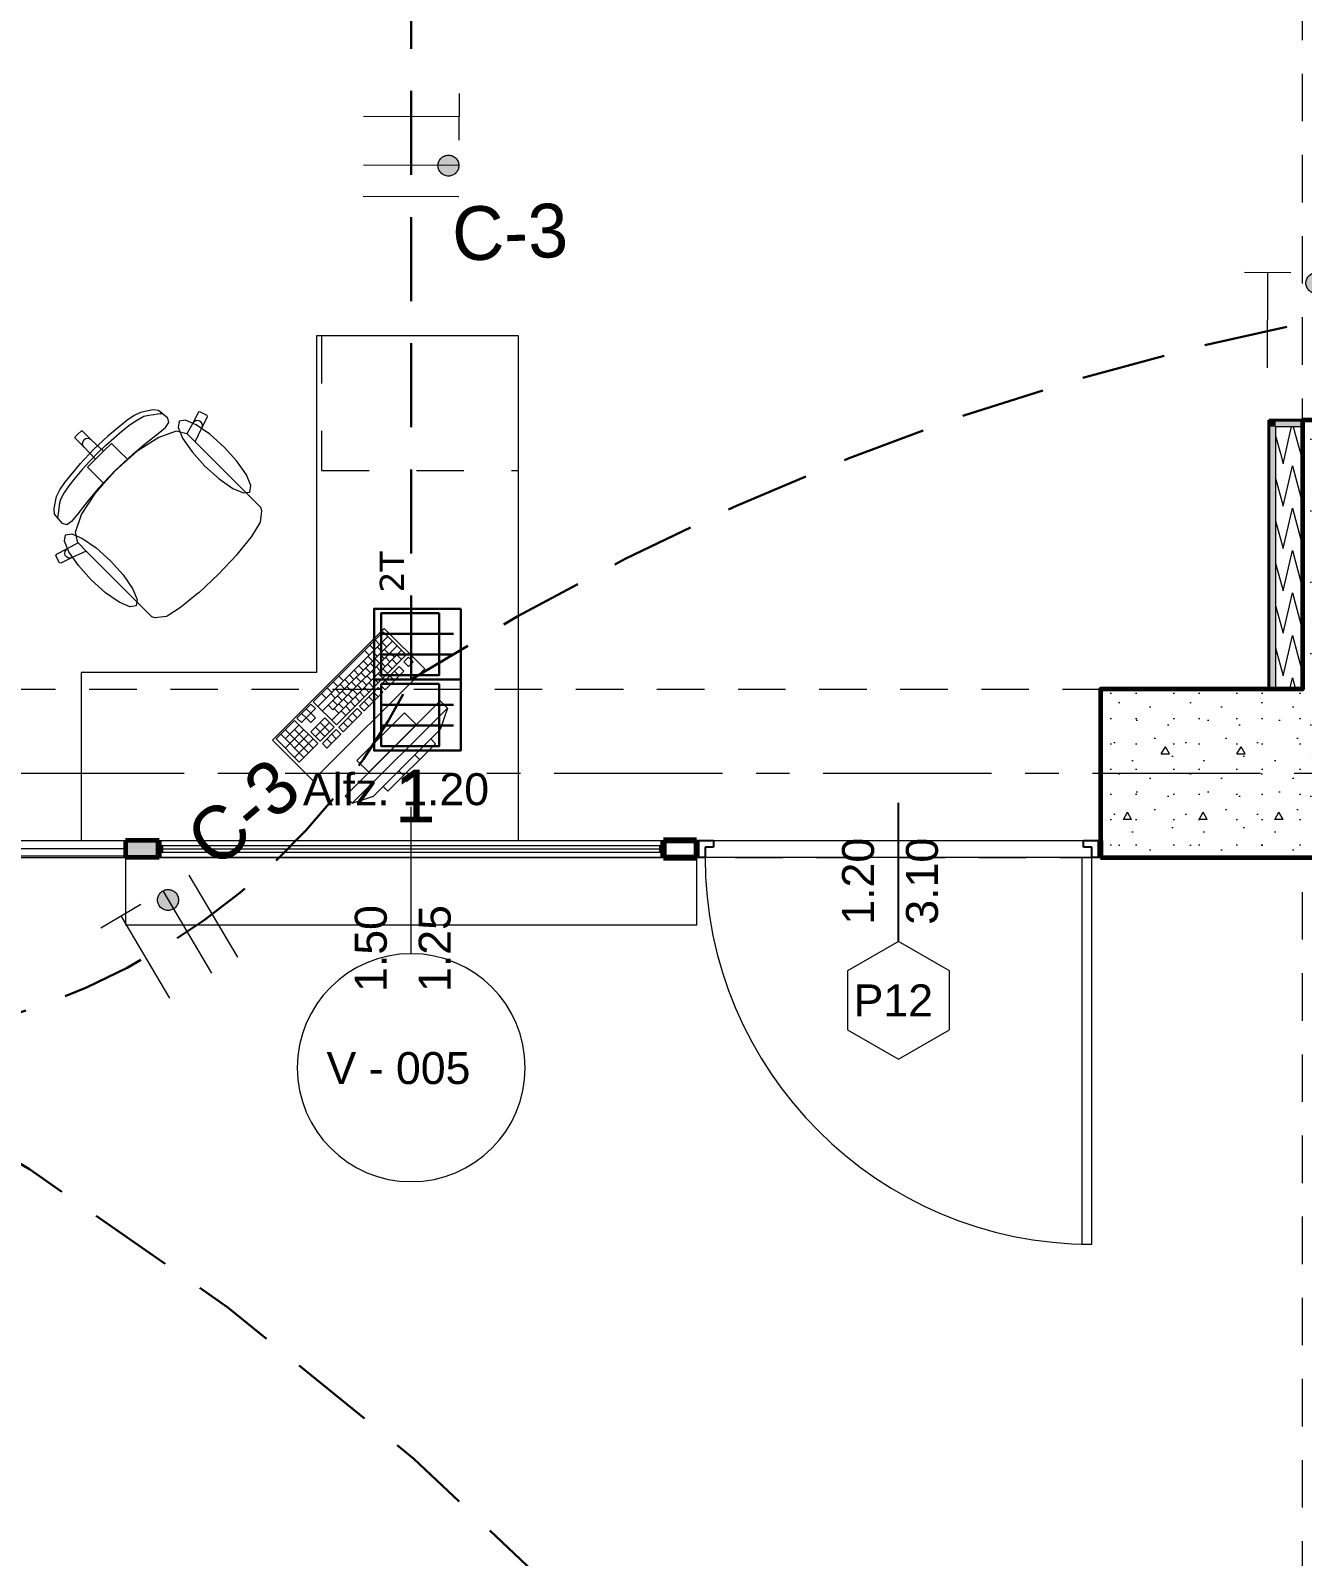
# Model space of a CAD drawing. Header units: inches. Extents: x -19 to 5698, y -728 to 92.
# Drawn here: x 317.789 to 321.57, y 27.622 to 32.158 of the extents above; entities that cross this region are included whole.
import ezdxf

# ---------------------------------------------------------------- set-up
doc = ezdxf.new("R2010")
doc.units = ezdxf.units.IN
doc.header["$MEASUREMENT"] = 0
doc.set_wipeout_variables(frame=1)
for name, pattern in [('CONTINUA', [0]), ('HIDDEN', [0.375, 0.25, -0.125]), ('Hidden Line', [0.195611, 0.141111, -0.0545]), ('Punto & Raya', [0.65, 0.5, -0.075, 0, -0.075]), ('Rayas', [0.282222, 0.141111, -0.141111]), ('RAYITAS', [0.375, 0.25, -0.125]), ('Wipeout_Contour', [1, 0, -1])]:
    doc.linetypes.add(name, pattern=pattern)
doc.layers.get('0').update_dxf_attribs({"color": 61})
for name, color, linetype, lineweight in [('00 conduct tomacorr', 120, 'HIDDEN', 30), ('00 IE CKTO ILUMINACION', 3, 'Continuous', 50), ('00 IE LUZ EMERGENCIA', 253, 'Continuous', 0), ('T-TECHO-E', 150, 'Continuous', 20), ('TOMACORRIENTE', 22, 'RAYITAS', 9)]:
    doc.layers.add(name, color=color, linetype=linetype, lineweight=lineweight)
for name, color, linetype in [('02 _ ARQ _ ALB _ Ejes Generales', 251, 'Continuous'), ('02 _ ARQ _ ALB _ Muros Interiores', 7, 'Continuous'), ('02 _ ARQ _ ZON _ Espacio.3D', 7, 'Continuous'), ('08 _ STR _ EXT _ 06 Columnas', 7, 'Continuous'), ('08 _ STR _ EXT _ 09 Vigas', 251, 'Continuous'), ('Acabado - Muros', 7, 'Continuous'), ('Estructura - 04 MURO', 7, 'Continuous'), ('Interior - Mobiliario', 7, 'Continuous')]:
    doc.layers.add(name, color=color, linetype=linetype)
doc.styles.add('Annotative', font='arial.ttf')
doc.styles.add('Estilo_Generado_4', font='swisse.ttf')

# ---------------------------------------------------------------- blocks, each defined once
blk = doc.blocks.new('*X201', base_point=(2412.1771, 0))
at = {"layer": 'Estructura - 04 MURO', "color": 9, "linetype": 'Continuous', "lineweight": 5}
for p, q in [((2456.167, 30.9527), (2456.1812, 30.9)), ((2456.1962, 30.9), (2456.2058, 30.9413)), ((2456.239, 30.908), (2456.2412, 30.9))]:
    blk.add_line(p, q, dxfattribs=at)
blk = doc.blocks.new('*X203', base_point=(2412.1771, 0))
at = {"layer": 'Estructura - 04 MURO', "color": 9, "linetype": 'Continuous', "lineweight": 5}
for p, q in [((2456.2058, 30.9413), (2456.2148, 30.98)), ((2456.2197, 30.98), (2456.239, 30.908))]:
    blk.add_line(p, q, dxfattribs=at)
blk = doc.blocks.new('*X204', base_point=(2412.1771, 0))
at = {"layer": 'Estructura - 04 MURO', "color": 9, "linetype": 'Continuous', "lineweight": 5}
for p, q in [((2456.1812, 30.9), (2456.1892, 30.87)), ((2456.1892, 30.87), (2456.1962, 30.9)), ((2456.2412, 30.9), (2456.247, 30.8781)), ((2456.1892, 30.744), (2456.2171, 30.8639)), ((2456.2171, 30.8639), (2456.247, 30.7521)), ((2456.167, 30.8267), (2456.1892, 30.744)), ((2456.1892, 30.618), (2456.2171, 30.7379)), ((2456.2171, 30.7379), (2456.247, 30.6261)), ((2456.167, 30.7007), (2456.1892, 30.618)), ((2456.167, 30.5747), (2456.1892, 30.492)), ((2456.1892, 30.492), (2456.2171, 30.6119)), ((2456.2171, 30.6119), (2456.247, 30.5001)), ((2456.1892, 30.366), (2456.2171, 30.4859)), ((2456.2171, 30.4859), (2456.247, 30.3741)), ((2456.167, 30.4487), (2456.1892, 30.366)), ((2456.1892, 30.24), (2456.2171, 30.3599)), ((2456.2171, 30.3599), (2456.247, 30.2481)), ((2456.167, 30.3227), (2456.1892, 30.24)), ((2456.2092, 30.2), (2456.2171, 30.2339)), ((2456.2171, 30.2339), (2456.2262, 30.2))]:
    blk.add_line(p, q, dxfattribs=at)
blk = doc.blocks.new('CAJA POP UP 6 MODULOS')
at = {"layer": '00 conduct tomacorr', "linetype": 'Continuous'}
for p, q in [((-0.095, -0.165), (-0.095, -0.0151)), ((-0.052, -0.165), (-0.052, -0.0151)), ((0.052, -0.165), (0.052, -0.0151)), ((0.095, -0.165), (0.095, -0.0151)), ((0, -0.165), (0, -0.18))]:
    blk.add_line(p, q, dxfattribs=at)
for points in [[(-0.147, 0), (0.147, 0), (0.147, -0.18), (-0.147, -0.18)], [(0, 0), (0.147, 0), (0.147, -0.18), (0, -0.18)]]:
    blk.add_lwpolyline(points, close=True, dxfattribs=at)
for points in [[(-0.138, -0.045), (-0.009, -0.045), (-0.009, -0.165), (-0.138, -0.165), (-0.138, -0.045)], [(0.009, -0.045), (0.138, -0.045), (0.138, -0.165), (0.009, -0.165), (0.009, -0.045)]]:
    blk.add_lwpolyline(points, dxfattribs=at)
at = {"color": 1, "insert": (-0.1807, -0.168), "char_height": 0.05, "attachment_point": 1, "rotation": 180}
blk.add_mtext_dynamic_manual_height_columns('{\\fVerdana|b0|i0|c0|p34;2T}', width=0.000481, gutter_width=0.1561, heights=[0], dxfattribs=at)
blk = doc.blocks.new('a')
at = {"layer": 'TOMACORRIENTE', "ltscale": 0.05}
h = blk.add_hatch(color=4, dxfattribs=at)
edge = h.paths.add_edge_path()
edge.add_arc((0, 0.0752), 0.0211, 0, 360)
at = {"layer": 'TOMACORRIENTE', "color": 4}
for p, q in [((-0.1455, 0.0963), (-0.0515, 0.0963)), ((-0.0985, 0.0963), (-0.0985, -0.0966)), ((0, 0.0963), (0, -0.0963)), ((0.0623, -0.0963), (0.0623, 0.0963))]:
    blk.add_line(p, q, dxfattribs=at)
blk.add_circle((0, 0.0752), 0.0211, dxfattribs=at)
blk = doc.blocks.new('CABLE 3FACE')
at = {"layer": 'T-TECHO-E', "rotation": 59.94170052614085}
blk.add_blockref('a', (0, 0), dxfattribs=at)

msp = doc.modelspace()

# ---------------------------------------------------------------- hatches: boundary and pattern name
at = {"layer": '08 _ STR _ EXT _ 06 Columnas', "linetype": 'Continuous', "lineweight": 9}
h = msp.add_hatch(dxfattribs=at)
h.set_pattern_fill('HORMIGÓN_EN_MASA_0002', style=0, pattern_type=2)
h.set_pattern_definition([(0, (277.50006, 1e-08), (0, 0.3897114), [0.024375, -0.200625]), (0, (277.61256, 0.19486), (0, 0.3897114), [0.024375, -0.200625]), (60, (277.50006, 1e-08), (-0.3375, 0.1948557), [0.024375, -0.200625]), (60, (277.72506, 1e-08), (-0.3375, 0.1948557), [0.024375, -0.200625]), (120, (277.52444, 1e-08), (0.3375, 0.1948557), [0.024375, -0.200625]), (120, (277.74944, 1e-08), (0.3375, 0.1948557), [0.024375, -0.200625]), (0, (277.50006, 0.0375), (0, 0.075), [0, -0.075, 0, -0.1125]), (45, (277.53756, 0.0375), (-0.05303301, 0.05303301), [0, -0.05625, 0, -0.09375])])
h.paths.add_polyline_path([(320.97, 29.7), (322.07, 29.7), (322.07, 31), (321.57, 31), (321.57, 30.2), (320.97, 30.2)])
at = {"layer": 'Estructura - 04 MURO', "linetype": 'Continuous', "lineweight": 9}
for points in [[(321.49, 30.98), (321.47, 31), (321.47, 30.98)], [(321.49, 31), (321.47, 31), (321.49, 30.98)], [(321.47, 30.98), (321.47, 30.2), (321.49, 30.2), (321.49, 30.98)], [(321.49, 30.98), (321.57, 30.98), (321.57, 31), (321.49, 31)]]:
    msp.add_hatch(color=250, dxfattribs=at).paths.add_polyline_path(points)

# ---------------------------------------------------------------- linework, layer by layer
at = {"layer": '00 conduct tomacorr'}
msp.add_line((318.9203, 30.2283, -0.0007), (318.9203, 37.624, -0.0007), dxfattribs=at)
for centre, radius, start, end in [((323.1748, 23.4335, -0.0007), 8.0169, 80.44701, 122.05238), ((312.5917, 20.6925, -0.0007), 9.606, 353.93021, 61.59973)]:
    msp.add_arc(centre, radius, start, end, dxfattribs=at)
at = {"layer": '02 _ ARQ _ ALB _ Ejes Generales', "color": 251, "linetype": 'Punto & Raya', "lineweight": 13, "true_color": 0x636466}
msp.add_line((283.3455, 29.95), (332.07, 29.95), dxfattribs=at)
at = {"layer": '02 _ ARQ _ ALB _ Muros Interiores', "color": 165, "linetype": 'Continuous', "lineweight": 15}
for p, q in [((318.9205, 29.4137), (318.9205, 29.85)), ((320.944, 29.7), (320.914, 29.7)), ((320.914, 29.7), (320.914, 28.55)), ((320.944, 28.55), (320.944, 29.7)), ((320.914, 28.55), (320.944, 28.55))]:
    msp.add_line(p, q, dxfattribs=at)
at = {"layer": '02 _ ARQ _ ALB _ Muros Interiores', "color": 152, "linetype": 'Continuous', "lineweight": 25}
msp.add_line((320.369, 29.45), (320.369, 29.8625), dxfattribs=at)
at = {"layer": '02 _ ARQ _ ALB _ Muros Interiores', "color": 7, "linetype": 'Continuous', "lineweight": 80}
for p, q in [((318.1705, 29.735), (318.1705, 29.75)), ((318.1705, 29.735), (318.1705, 29.75)), ((318.1705, 29.715), (318.1705, 29.735)), ((318.1705, 29.715), (318.1705, 29.735)), ((318.1705, 29.715), (318.1705, 29.735)), ((318.1705, 29.7), (318.1705, 29.715)), ((318.1705, 29.7), (318.1705, 29.715)), ((320.969, 29.75), (320.969, 29.7)), ((320.969, 29.75), (320.969, 29.7)), ((320.969, 29.75), (320.969, 29.7))]:
    msp.add_line(p, q, dxfattribs=at)
at = {"layer": '02 _ ARQ _ ALB _ Muros Interiores', "color": 165, "linetype": 'Continuous', "lineweight": 25}
for p, q in [((318.1705, 29.735), (318.1805, 29.735)), ((318.1805, 29.715), (318.1705, 29.715)), ((318.1805, 29.735), (318.1805, 29.715)), ((319.819, 29.73), (319.794, 29.73)), ((319.794, 29.73), (319.794, 29.7)), ((319.819, 29.75), (319.819, 29.73)), ((320.919, 29.73), (320.919, 29.75)), ((320.919, 29.75), (320.969, 29.75)), ((320.944, 29.73), (320.919, 29.73)), ((320.944, 29.7), (320.944, 29.73)), ((320.969, 29.75), (320.969, 29.7)), ((320.969, 29.7), (320.944, 29.7))]:
    msp.add_line(p, q, dxfattribs=at)
at = {"layer": '02 _ ARQ _ ALB _ Muros Interiores', "color": 251, "linetype": 'Continuous', "lineweight": 13, "flags": 128}
msp.add_lwpolyline([(320.369, 29.1), (320.5206, 29.1875), (320.5206, 29.3625), (320.369, 29.45), (320.2175, 29.3625), (320.2175, 29.1875)], close=True, dxfattribs=at)
msp.add_lwpolyline([(318.5818, 29.075, 1), (319.2593, 29.075, 1)], format="xyb", close=True, dxfattribs=at)
at = {"layer": '02 _ ARQ _ ALB _ Muros Interiores', "color": 165, "linetype": 'Continuous', "lineweight": 15}
msp.add_arc((320.944, 29.7), 1.15, 180, 270, dxfattribs=at)
at = {"layer": '02 _ ARQ _ ZON _ Espacio.3D', "color": 254, "linetype": 'Continuous', "lineweight": 0, "flags": 128}
msp.add_lwpolyline([(322.07, 31), (322.07, 29.7), (328.0701, 29.7), (328.0701, 30.2), (328.57, 30.2), (328.5701, 30.7), (328.92, 30.7), (328.92, 31.899), (330.2701, 31.899), (330.2701, 32.9963), (328.92, 32.9963), (328.9203, 36.3463), (321.57, 36.3463), (321.57, 39.4), (321.17, 39.4), (321.17, 39.75), (317.27, 39.75), (317.27, 29.75), (320.97, 29.75), (320.97, 30.2), (321.57, 30.2), (321.57, 31)], close=True, dxfattribs=at)
msp.add_lwpolyline([(324.17, 27), (324.17, 29.7), (300.57, 29.7), (297.57, 29.7), (297.5701, 17.4)], dxfattribs=at)
at = {"layer": '08 _ STR _ EXT _ 06 Columnas', "color": 7, "linetype": 'Continuous', "lineweight": 60, "flags": 128}
msp.add_lwpolyline([(320.97, 29.7), (322.07, 29.7), (322.07, 31), (321.57, 31), (321.57, 30.2), (320.97, 30.2)], close=True, dxfattribs=at)
at = {"layer": '08 _ STR _ EXT _ 09 Vigas', "color": 251, "linetype": 'Hidden Line', "lineweight": 13, "true_color": 0x636466}
for p, q in [((321.57, 30.2), (321.57, 39.4)), ((315.07, 30.2), (321.57, 30.2)), ((321.57, 17.4), (321.57, 29.7))]:
    msp.add_line(p, q, dxfattribs=at)
at = {"layer": 'Acabado - Muros', "color": 7, "linetype": 'Continuous', "lineweight": 60}
msp.add_line((318.171, 29.75), (318.171, 29.7), dxfattribs=at)
at = {"layer": 'Estructura - 04 MURO', "color": 143, "linetype": 'Continuous', "lineweight": 5}
for p, q in [((321.49, 30.98), (321.49, 30.9)), ((321.57, 30.98), (321.49, 30.98)), ((321.49, 30.98), (321.49, 30.9)), ((321.57, 30.98), (321.57, 30.98)), ((321.49, 30.9), (321.49, 30.2))]:
    msp.add_line(p, q, dxfattribs=at)
at = {"layer": 'Estructura - 04 MURO', "color": 7, "linetype": 'Continuous', "lineweight": 40, "flags": 128}
for points in [[(321.47, 31), (321.47, 30.98)], [(321.57, 31), (321.47, 31)], [(321.47, 30.98), (321.47, 30.2)]]:
    msp.add_lwpolyline(points, dxfattribs=at)
at = {"layer": 'Estructura - 04 MURO', "color": 143, "linetype": 'Continuous', "lineweight": 5, "flags": 128}
msp.add_lwpolyline([(321.57, 30.2), (321.57, 30.9)], dxfattribs=at)
at = {"layer": 'Interior - Mobiliario', "color": 175, "linetype": 'Rayas', "lineweight": 13}
for p, q in [((318.654, 31.25), (318.654, 30.85)), ((318.654, 30.85), (319.239, 30.85))]:
    msp.add_line(p, q, dxfattribs=at)
at = {"layer": 'Interior - Mobiliario', "color": 175, "linetype": 'Continuous', "lineweight": 13}
for p, q in [((318.116, 31.0226), (318.0968, 31.0136)), ((318.1522, 31.0304), (318.116, 31.0226)), ((318.169, 31.0285), (318.1522, 31.0304)), ((318.1968, 31.0053), (318.169, 31.0285)), ((318.2882, 31.0233), (318.2712, 30.9902)), ((318.2922, 31.0247), (318.2882, 31.0233)), ((318.3136, 31.0138), (318.2922, 31.0247)), ((318.0751, 30.9987), (318.0184, 30.9519)), ((318.0608, 30.9676), (318.0846, 30.9862)), ((318.0968, 31.0136), (318.0751, 30.9987)), ((318.0846, 30.9862), (318.1064, 31.001)), ((318.1064, 31.001), (318.1253, 31.011)), ((318.1253, 31.011), (318.14, 31.0149)), ((318.14, 31.0149), (318.1554, 31.016)), ((318.1554, 31.016), (318.1662, 31.0181)), ((318.1662, 31.0181), (318.1742, 31.0189)), ((318.1679, 30.9595), (318.1902, 30.9781)), ((318.1742, 31.0189), (318.1787, 31.0197)), ((318.1902, 30.9781), (318.2002, 30.9924)), ((318.2002, 30.9924), (318.1968, 31.0053)), ((318.2712, 30.9902), (318.2539, 30.9592)), ((318.2748, 30.9948), (318.2712, 30.9902)), ((318.28, 30.9977), (318.2748, 30.9948)), ((318.2858, 30.9984), (318.28, 30.9977)), ((318.2914, 30.9969), (318.2858, 30.9984)), ((318.296, 30.9933), (318.2914, 30.9969)), ((318.2989, 30.9882), (318.296, 30.9933)), ((318.2979, 30.9767), (318.3149, 31.0098)), ((318.2979, 30.9767), (318.2995, 30.9824)), ((318.2995, 30.9824), (318.2989, 30.9882)), ((318.3149, 31.0098), (318.3136, 31.0138)), ((317.9219, 30.9501), (317.9304, 30.9586)), ((317.9219, 30.9458), (317.9219, 30.9501)), ((317.9479, 30.9197), (317.9219, 30.9458)), ((317.939, 30.9671), (317.9304, 30.9586)), ((317.9432, 30.9672), (317.939, 30.9671)), ((317.9693, 30.9411), (317.9432, 30.9672)), ((317.9436, 30.9303), (317.9448, 30.9361)), ((317.9448, 30.9361), (317.948, 30.941)), ((317.9529, 30.9442), (317.948, 30.941)), ((317.9587, 30.9454), (317.9529, 30.9442)), ((317.9644, 30.9443), (317.9587, 30.9454)), ((317.9693, 30.9411), (317.9644, 30.9443)), ((318.0058, 30.9071), (317.9693, 30.9411)), ((318.0184, 30.9519), (317.9762, 30.9128)), ((318.0114, 30.9239), (318.036, 30.9464)), ((318.036, 30.9464), (318.0608, 30.9676)), ((318.17, 30.9483), (318.1061, 30.907)), ((318.1318, 30.9315), (318.1679, 30.9595)), ((318.2219, 30.9667), (318.17, 30.9483)), ((318.2539, 30.9592), (318.2219, 30.9667)), ((318.2541, 30.9592), (318.2539, 30.9592)), ((318.2541, 30.9592), (318.2783, 30.9349)), ((318.2783, 30.9349), (318.2979, 30.9767)), ((318.4262, 30.7871), (318.2783, 30.9349)), ((317.9371, 30.8706), (317.9762, 30.9128)), ((317.9447, 30.9246), (317.9436, 30.9303)), ((317.9479, 30.9197), (317.9447, 30.9246)), ((317.9819, 30.8832), (317.9479, 30.9197)), ((317.988, 30.9011), (317.9651, 30.8776)), ((317.9819, 30.8832), (317.9939, 30.8951)), ((317.988, 30.9011), (318.0114, 30.9239)), ((318.0058, 30.9071), (317.9939, 30.8951)), ((318.0295, 30.9307), (318.0058, 30.9071)), ((318.0506, 30.9096), (318.0295, 30.9307)), ((318.0397, 30.8493), (318.0924, 30.8988)), ((318.078, 30.8822), (318.0506, 30.9096)), ((318.1061, 30.907), (318.078, 30.8822)), ((318.0924, 30.8988), (318.1318, 30.9315)), ((317.8903, 30.8139), (317.9371, 30.8706)), ((317.9426, 30.853), (317.9214, 30.8282)), ((317.9651, 30.8776), (317.9426, 30.853)), ((317.9583, 30.8596), (317.9819, 30.8832)), ((317.9795, 30.8384), (317.9583, 30.8596)), ((318.0397, 30.8493), (317.9902, 30.7966)), ((318.0068, 30.811), (318.0401, 30.8489)), ((318.078, 30.8822), (318.0401, 30.8489)), ((317.8754, 30.7922), (317.8903, 30.8139)), ((317.9028, 30.8044), (317.888, 30.7826)), ((317.9214, 30.8282), (317.9028, 30.8044)), ((317.9902, 30.7966), (317.9575, 30.7573)), ((318.0068, 30.811), (317.9795, 30.8384)), ((317.982, 30.7829), (318.0068, 30.811)), ((317.8586, 30.7368), (317.8664, 30.773)), ((317.8664, 30.773), (317.8754, 30.7922)), ((317.878, 30.7637), (317.8741, 30.749)), ((317.888, 30.7826), (317.878, 30.7637)), ((317.9575, 30.7573), (317.9296, 30.7211)), ((317.9407, 30.7191), (317.982, 30.7829)), ((318.4517, 30.7616), (318.4262, 30.7871)), ((318.4736, 30.7396), (318.4517, 30.7616)), ((317.8605, 30.7201), (317.8586, 30.7368)), ((317.8837, 30.6922), (317.8605, 30.7201)), ((317.8702, 30.7148), (317.8694, 30.7103)), ((317.8709, 30.7228), (317.8702, 30.7148)), ((317.873, 30.7336), (317.8709, 30.7228)), ((317.8741, 30.749), (317.873, 30.7336)), ((317.9296, 30.7211), (317.9109, 30.6988)), ((317.9224, 30.6671), (317.9407, 30.7191)), ((318.4725, 30.6964), (318.4765, 30.7303)), ((318.4765, 30.7303), (318.4736, 30.7396)), ((317.8966, 30.6888), (317.8837, 30.6922)), ((317.9109, 30.6988), (317.8966, 30.6888)), ((317.9298, 30.6351), (317.9224, 30.6671)), ((318.4467, 30.6542), (318.4716, 30.6943)), ((318.4716, 30.6943), (318.4725, 30.6964)), ((317.8657, 30.6009), (317.8988, 30.6178)), ((317.8942, 30.6142), (317.8988, 30.6178)), ((317.8988, 30.6178), (317.9298, 30.6351)), ((317.9299, 30.6349), (317.9298, 30.6351)), ((317.9299, 30.6349), (317.9541, 30.6107)), ((318.4031, 30.6006), (318.4467, 30.6542)), ((317.8644, 30.5968), (317.8657, 30.6009)), ((317.8752, 30.5754), (317.8644, 30.5968)), ((317.8792, 30.5741), (317.8752, 30.5754)), ((317.9123, 30.5911), (317.8792, 30.5741)), ((317.8906, 30.6032), (317.8913, 30.6091)), ((317.8921, 30.5976), (317.8906, 30.6032)), ((317.8913, 30.6091), (317.8942, 30.6142)), ((317.8957, 30.593), (317.8921, 30.5976)), ((317.9008, 30.5902), (317.8957, 30.593)), ((317.9067, 30.5895), (317.9008, 30.5902)), ((317.9123, 30.5911), (317.9067, 30.5895)), ((317.9541, 30.6107), (317.9123, 30.5911)), ((318.1019, 30.4628), (317.9541, 30.6107)), ((318.3476, 30.5414), (318.4025, 30.5997)), ((318.4025, 30.5997), (318.4031, 30.6006)), ((318.3476, 30.5414), (318.2893, 30.4866)), ((318.2884, 30.4859), (318.2348, 30.4423)), ((318.2893, 30.4866), (318.2884, 30.4859)), ((318.1274, 30.4373), (318.1019, 30.4628)), ((318.1494, 30.4154), (318.1274, 30.4373)), ((318.2348, 30.4423), (318.1947, 30.4174)), ((318.1587, 30.4125), (318.1494, 30.4154)), ((318.1926, 30.4165), (318.1587, 30.4125)), ((318.1947, 30.4174), (318.1926, 30.4165)), ((318.837, 30.3705), (318.6293, 30.1628)), ((318.8508, 30.3567), (318.643, 30.149)), ((318.8645, 30.343), (318.6568, 30.1353)), ((318.8128, 30.3462), (318.8265, 30.3325)), ((318.9056, 30.3019), (318.837, 30.3705)), ((318.8919, 30.3156), (318.6842, 30.1079)), ((318.8782, 30.3293), (318.6878, 30.1389)), ((318.6979, 30.0942), (318.9056, 30.3019)), ((318.7817, 30.3151), (318.7954, 30.3014)), ((318.7919, 30.2979), (318.8056, 30.2842)), ((318.7972, 30.3307), (318.8109, 30.3169)), ((318.8058, 30.3117), (318.8195, 30.298)), ((318.8196, 30.3256), (318.8333, 30.3119)), ((318.8264, 30.305), (318.8401, 30.2912)), ((318.8334, 30.3394), (318.8472, 30.3257)), ((318.8402, 30.3188), (318.854, 30.3051)), ((318.8574, 30.3086), (318.8711, 30.2948)), ((318.8781, 30.3018), (318.8918, 30.288)), ((318.7504, 30.2564), (318.7641, 30.2426)), ((318.7642, 30.2702), (318.7779, 30.2565)), ((318.7781, 30.284), (318.7918, 30.2703)), ((318.7848, 30.2634), (318.7986, 30.2497)), ((318.7987, 30.2773), (318.8124, 30.2635)), ((318.802, 30.2532), (318.8157, 30.2394)), ((318.8125, 30.2911), (318.8263, 30.2774)), ((318.8159, 30.267), (318.8296, 30.2533)), ((318.8848, 30.2673), (318.8294, 30.212)), ((318.8297, 30.2809), (318.8434, 30.2671)), ((318.8365, 30.2602), (318.8502, 30.2465)), ((318.8431, 30.1982), (318.8985, 30.2536)), ((318.8436, 30.2947), (318.8573, 30.281)), ((318.8504, 30.2741), (318.8641, 30.2604)), ((318.8642, 30.2879), (318.8779, 30.2742)), ((318.8709, 30.2535), (318.8846, 30.2398)), ((318.8985, 30.2536), (318.8848, 30.2673)), ((318.9125, 30.295), (318.8986, 30.2812)), ((318.8986, 30.2812), (318.9123, 30.2675)), ((318.9123, 30.2675), (318.9262, 30.2813)), ((318.9262, 30.2813), (318.9125, 30.295)), ((318.6882, 30.2216), (318.7019, 30.2079)), ((318.7055, 30.2389), (318.7192, 30.2252)), ((318.7088, 30.2148), (318.7225, 30.2011)), ((318.7227, 30.2287), (318.7364, 30.2149)), ((318.7295, 30.208), (318.7432, 30.1943)), ((318.7365, 30.2425), (318.7502, 30.2288)), ((318.7433, 30.2219), (318.757, 30.2082)), ((318.7572, 30.2357), (318.7709, 30.222)), ((318.7605, 30.2116), (318.7742, 30.1979)), ((318.771, 30.2496), (318.7847, 30.2359)), ((318.7743, 30.2255), (318.788, 30.2118)), ((318.7882, 30.2393), (318.8019, 30.2256)), ((318.795, 30.2187), (318.8087, 30.205)), ((318.8088, 30.2325), (318.8225, 30.2188)), ((318.8227, 30.2464), (318.8364, 30.2327)), ((318.8294, 30.212), (318.8431, 30.1982)), ((318.8432, 30.2258), (318.8569, 30.2121)), ((318.8571, 30.2396), (318.8708, 30.2259)), ((318.6293, 30.1628), (318.6979, 30.0942)), ((318.6536, 30.187), (318.6673, 30.1733)), ((318.6709, 30.2043), (318.6846, 30.1906)), ((318.6811, 30.1871), (318.6948, 30.1734)), ((318.6879, 30.1665), (318.7016, 30.1528)), ((318.695, 30.201), (318.7087, 30.1873)), ((318.7018, 30.1803), (318.7155, 30.1666)), ((318.7156, 30.1942), (318.7293, 30.1805)), ((318.7189, 30.1701), (318.7327, 30.1564)), ((319.0067, 30.1651), (318.7239, 29.8823)), ((318.7328, 30.1839), (318.7465, 30.1702)), ((318.7396, 30.1633), (318.7533, 30.1496)), ((318.7466, 30.1978), (318.7603, 30.1841)), ((318.7534, 30.1771), (318.7671, 30.1634)), ((318.8225, 30.205), (318.7671, 30.1496)), ((318.7673, 30.191), (318.781, 30.1773)), ((318.7808, 30.1359), (318.8362, 30.1913)), ((318.7809, 30.1635), (318.7946, 30.1498)), ((318.7811, 30.2048), (318.7948, 30.1911)), ((318.7948, 30.1773), (318.8085, 30.1636)), ((318.8086, 30.1912), (318.8223, 30.1775)), ((318.8362, 30.1913), (318.8225, 30.205)), ((319.0279, 30.1439), (319.0067, 30.1651)), ((318.6224, 30.1558), (318.5809, 30.1143)), ((318.5947, 30.1281), (318.6084, 30.1144)), ((318.6223, 30.1283), (318.6084, 30.1144)), ((318.6086, 30.142), (318.6223, 30.1283)), ((318.6223, 30.1283), (318.6361, 30.1421)), ((318.636, 30.1146), (318.6223, 30.1283)), ((318.6361, 30.1421), (318.6224, 30.1558)), ((318.6741, 30.1526), (318.6878, 30.1389)), ((318.6912, 30.1424), (318.705, 30.1287)), ((318.7601, 30.1427), (318.7048, 30.0873)), ((318.7051, 30.1562), (318.7188, 30.1425)), ((318.7119, 30.1356), (318.7256, 30.1219)), ((318.7185, 30.0736), (318.7739, 30.129)), ((318.7257, 30.1494), (318.7394, 30.1357)), ((318.7451, 29.8611), (319.0279, 30.1439)), ((318.7463, 30.1289), (318.76, 30.1152)), ((318.9006, 30.1298), (318.7592, 29.9884)), ((318.7739, 30.129), (318.7601, 30.1427)), ((318.7671, 30.1496), (318.7808, 30.1359)), ((318.936, 30.0944), (318.9006, 30.1298)), ((319.0279, 30.1439), (319.0067, 30.0803)), ((318.5739, 30.1074), (318.5186, 30.052)), ((318.6014, 30.0799), (318.546, 30.0245)), ((318.5877, 30.0936), (318.5461, 30.0521)), ((318.5462, 30.0797), (318.6148, 30.0111)), ((318.5738, 30.0798), (318.6287, 30.0249)), ((318.6425, 30.0388), (318.5739, 30.1074)), ((318.5809, 30.1143), (318.5946, 30.1006)), ((318.5946, 30.1006), (318.6084, 30.1144)), ((318.6084, 30.1144), (318.6221, 30.1007)), ((318.6635, 30.1147), (318.622, 30.0731)), ((318.622, 30.0731), (318.6494, 30.0457)), ((318.6221, 30.1007), (318.636, 30.1146)), ((318.6773, 30.101), (318.6357, 30.0594)), ((318.6359, 30.087), (318.6633, 30.0596)), ((318.6494, 30.0457), (318.691, 30.0873)), ((318.6497, 30.1008), (318.6771, 30.0734)), ((318.6978, 30.0804), (318.6563, 30.0389)), ((318.691, 30.0873), (318.6635, 30.1147)), ((318.7115, 30.0667), (318.6978, 30.0804)), ((318.7048, 30.0873), (318.7185, 30.0736)), ((318.7186, 30.1012), (318.7323, 30.0875)), ((318.7325, 30.115), (318.7462, 30.1013)), ((318.7946, 29.953), (318.936, 30.0944)), ((319.0067, 30.0803), (318.8087, 29.8823)), ((318.5186, 30.052), (318.5871, 29.9834)), ((318.5324, 30.0658), (318.601, 29.9972)), ((318.6288, 30.0525), (318.5734, 29.9971)), ((318.6151, 30.0662), (318.5735, 30.0247)), ((318.5871, 29.9834), (318.6425, 30.0388)), ((318.6563, 30.0389), (318.67, 30.0251)), ((318.67, 30.0251), (318.7115, 30.0667)), ((318.6701, 30.0527), (318.6839, 30.039)), ((318.684, 30.0666), (318.6977, 30.0528)), ((318.9784, 30.052), (318.837, 29.9106)), ((318.8511, 29.8964), (318.9926, 30.0379)), ((318.9926, 30.0379), (318.9784, 30.052)), ((318.7592, 29.9884), (318.7946, 29.953)), ((318.9313, 30.0049), (318.9454, 29.9907)), ((318.8841, 29.9577), (318.8983, 29.9436)), ((318.837, 29.9106), (318.8511, 29.8964)), ((318.7239, 29.8823), (318.7451, 29.8611)), ((318.7451, 29.8611), (318.8087, 29.8823))]:
    msp.add_line(p, q, dxfattribs=at)
at = {"layer": 'Interior - Mobiliario', "color": 175, "linetype": 'Continuous', "lineweight": 13, "flags": 128}
for points in [[(318.3641, 30.9198), (318.3216, 30.958), (318.2813, 30.986), (318.2492, 30.9996), (318.2303, 30.9967), (318.2274, 30.9778), (318.241, 30.9458), (318.269, 30.9054), (318.3072, 30.8629), (318.3497, 30.8248), (318.39, 30.7968), (318.4221, 30.7831), (318.441, 30.786), (318.4439, 30.8049), (318.4303, 30.837), (318.4023, 30.8774)], [(317.9692, 30.5249), (317.931, 30.5674), (317.903, 30.6078), (317.8894, 30.6398), (317.8923, 30.6587), (317.9112, 30.6616), (317.9433, 30.648), (317.9836, 30.62), (318.0261, 30.5818), (318.0643, 30.5394), (318.0923, 30.499), (318.1059, 30.4669), (318.103, 30.448), (318.0841, 30.4451), (318.052, 30.4587), (318.0117, 30.4868)], [(318.9607, 30.2606), (318.8405, 30.3808), (318.5082, 30.0485), (318.6284, 29.9283)]]:
    msp.add_lwpolyline(points, close=True, dxfattribs=at)

# ---------------------------------------------------------------- block references
at = {"layer": '00 conduct tomacorr'}
for name, p, xscale, yscale, zscale, rotation in [('CABLE 3FACE', (318.9203, 31.7567, -0.0007), 1.47256122672843, 1.47256122672843, 1.47256122672843, 209.7894777823319), ('CABLE 3FACE', (321.6108, 31.2963, -0.0007), 1.47256122672843, 1.47256122672843, 1.47256122672843, 299.7894777823319), ('CAJA POP UP 6 MODULOS', (319.0678, 30.2283, -0.0007), 1.432830642179531, 1.432830642179531, 1.432830642179531, 269.9999999999999)]:
    msp.add_blockref(name, p, dxfattribs=dict(at, xscale=xscale, yscale=yscale, zscale=zscale, rotation=rotation))
at = {"layer": 'Estructura - 04 MURO', "color": 7, "lineweight": 80}
for name in ['*X203', '*X201', '*X204']:
    msp.add_blockref(name, (277.5001, 0), dxfattribs=at)

# ---------------------------------------------------------------- texts
at = {"layer": '00 IE CKTO ILUMINACION', "color": 4, "linetype": 'CONTINUA', "lineweight": 15}
for rotation, p in [(2.0228, (319.045, 31.4731, -0.0007)), (40.4207, (318.3408, 29.6611, -0.0006))]:
    msp.add_text('C-3', height=0.15962, rotation=rotation, dxfattribs=at).set_placement(p)
at = {"layer": '00 IE LUZ EMERGENCIA', "style": 'Annotative'}
msp.add_attdef('1', (318.8715, 29.8044, -0.0007), '', height=0.1562, dxfattribs=at)
at = {"layer": '02 _ ARQ _ ALB _ Muros Interiores', "color": 5, "lineweight": 25, "char_height": 0.095, "attachment_point": 7, "style": 'Estilo_Generado_4'}
for s, insert in [('\\A1;{\\pql;\\pt0;\\fSwis721 Ex BT|b0|i0|c0|p34;Alfz. 1.20\\fSwis721 Ex BT|b0|i0|c0|p34;\\A1{\\H.66x;\\S^  ;}\\fSwis721 Ex BT|b0|i0|c0|p34;\\fSwis721 Ex BT|b0|i0|c0|p34;}', (318.5987, 29.8275)), ('\\A1;{\\pql;\\pt0;\\fSwis721 Ex BT|b0|i0|c0|p34;P12\\fSwis721 Ex BT|b0|i0|c0|p34;\\fSwis721 Ex BT|b0|i0|c0|p34;\\fSwis721 Ex BT|b0|i0|c0|p34;}', (320.2357, 29.2275)), ('\\A1;{\\pql;\\pt0;\\fSwis721 Ex BT|b0|i0|c0|p34;V - 005\\fSwis721 Ex BT|b0|i0|c0|p34;\\fSwis721 Ex BT|b0|i0|c0|p34;\\fSwis721 Ex BT|b0|i0|c0|p34;}', (318.6687, 29.025))]:
    msp.add_mtext(s, dxfattribs=dict(at, insert=insert))
at = {"layer": '02 _ ARQ _ ALB _ Muros Interiores', "color": 5, "lineweight": 25, "char_height": 0.095, "attachment_point": 7, "rotation": 90, "style": 'Estilo_Generado_4'}
for s, insert in [('\\A1;{\\pql;\\pt0;\\fSwis721 Ex BT|b0|i0|c0|p34;1.20\\fSwis721 Ex BT|b0|i0|c0|p34;\\A1{\\H.66x;\\S^  ;}\\fSwis721 Ex BT|b0|i0|c0|p34;\\fSwis721 Ex BT|b0|i0|c0|p34;}', (320.324, 29.5)), ('\\A1;{\\pql;\\pt0;\\fSwis721 Ex BT|b0|i0|c0|p34;3.10\\fSwis721 Ex BT|b0|i0|c0|p34;\\A1{\\H.66x;\\S^  ;}\\fSwis721 Ex BT|b0|i0|c0|p34;\\fSwis721 Ex BT|b0|i0|c0|p34;}', (320.514, 29.5)), ('\\A1;{\\pql;\\pt0;\\fSwis721 Ex BT|b0|i0|c0|p34;1.50\\fSwis721 Ex BT|b0|i0|c0|p34;\\A1{\\H.66x;\\S^  ;}\\fSwis721 Ex BT|b0|i0|c0|p34;\\fSwis721 Ex BT|b0|i0|c0|p34;}', (318.8755, 29.3)), ('\\A1;{\\pql;\\pt0;\\fSwis721 Ex BT|b0|i0|c0|p34;1.25\\fSwis721 Ex BT|b0|i0|c0|p34;\\A1{\\H.66x;\\S^  ;}\\fSwis721 Ex BT|b0|i0|c0|p34;\\fSwis721 Ex BT|b0|i0|c0|p34;}', (319.0655, 29.3))]:
    msp.add_mtext(s, dxfattribs=dict(at, insert=insert))

# ---------------------------------------------------------------- next in the draw order: wipeouts: each hides what was drawn before it
at = {"color": 254, "linetype": 'Wipeout_Contour', "lineweight": 0, "ltscale": 9818.30634}
msp.add_wipeout([(319.67, 29.75), (319.67, 29.7), (319.769, 29.7), (319.769, 29.75)], dxfattribs=at).dxf.layer = '02 _ ARQ _ ALB _ Muros Interiores'
at = {"color": 254, "linetype": 'Wipeout_Contour', "lineweight": 0, "ltscale": 14710.785902}
msp.add_wipeout([(316.12, 29.733), (316.1365, 29.733), (316.1365, 29.7), (318.071, 29.7), (318.071, 29.75), (316.12, 29.75)], dxfattribs=at).dxf.layer = 'Acabado - Muros'

# ---------------------------------------------------------------- next in the draw order: linework, layer by layer
at = {"layer": '02 _ ARQ _ ALB _ Muros Interiores', "color": 165, "linetype": 'Continuous', "lineweight": 15}
for p, q in [((318.1705, 29.75), (319.6705, 29.75)), ((318.1805, 29.735), (319.6605, 29.735)), ((318.1805, 29.725), (319.6605, 29.725)), ((319.6605, 29.715), (318.1805, 29.715)), ((318.1705, 29.7), (319.6705, 29.7))]:
    msp.add_line(p, q, dxfattribs=at)
at = {"layer": '02 _ ARQ _ ALB _ Muros Interiores', "color": 165, "linetype": 'Continuous', "lineweight": 25}
for p, q in [((319.6605, 29.715), (319.6605, 29.735)), ((319.6605, 29.735), (319.6705, 29.735)), ((319.6705, 29.715), (319.6605, 29.715)), ((319.769, 29.7), (319.769, 29.75)), ((319.769, 29.75), (319.819, 29.75)), ((319.794, 29.7), (319.769, 29.7))]:
    msp.add_line(p, q, dxfattribs=at)
at = {"layer": '02 _ ARQ _ ALB _ Muros Interiores', "color": 7, "linetype": 'Continuous', "lineweight": 80}
for p, q in [((319.6705, 29.735), (319.6705, 29.75)), ((319.6705, 29.735), (319.6705, 29.75)), ((319.6705, 29.715), (319.6705, 29.735)), ((319.6705, 29.715), (319.6705, 29.735)), ((319.6705, 29.715), (319.6705, 29.735)), ((319.6705, 29.7), (319.6705, 29.715)), ((319.6705, 29.7), (319.6705, 29.715)), ((319.769, 29.75), (319.769, 29.7)), ((319.769, 29.75), (319.769, 29.7)), ((319.769, 29.75), (319.769, 29.7))]:
    msp.add_line(p, q, dxfattribs=at)
at = {"layer": '02 _ ARQ _ ALB _ Muros Interiores', "color": 7, "linetype": 'Continuous', "lineweight": 80, "flags": 128}
for points in [[(319.769, 29.75), (319.67, 29.75)], [(319.67, 29.75), (319.67, 29.7)], [(319.67, 29.7), (319.769, 29.7)]]:
    msp.add_lwpolyline(points, dxfattribs=at)
at = {"layer": 'Acabado - Muros', "color": 7, "linetype": 'Continuous', "lineweight": 60}
msp.add_line((318.171, 29.75), (318.071, 29.75), dxfattribs=at)
at = {"layer": 'Acabado - Muros', "color": 251, "linetype": 'Continuous', "lineweight": 13, "flags": 128}
for points in [[(315.17, 29.75), (316.12, 29.75), (318.071, 29.75)], [(316.1365, 29.7), (318.071, 29.7)]]:
    msp.add_lwpolyline(points, dxfattribs=at)
at = {"layer": 'Interior - Mobiliario', "color": 175, "linetype": 'Continuous', "lineweight": 13, "flags": 128}
msp.add_lwpolyline([(319.239, 29.75), (319.239, 31.25), (318.639, 31.25), (318.639, 30.25), (317.939, 30.25), (317.939, 29.75)], close=True, dxfattribs=at)

# ---------------------------------------------------------------- next in the draw order: wipeouts: each hides what was drawn before it
at = {"color": 254, "linetype": 'Wipeout_Contour', "lineweight": 0, "ltscale": 9807.843685}
msp.add_wipeout([(318.071, 29.705), (318.071, 29.725), (316.1365, 29.725), (316.1365, 29.705)], dxfattribs=at).dxf.layer = 'Acabado - Muros'

# ---------------------------------------------------------------- next in the draw order: hatches: boundary and pattern name
at = {"layer": 'Acabado - Muros', "linetype": 'Continuous', "lineweight": 0}
msp.add_hatch(color=254, dxfattribs=at).paths.add_polyline_path([(318.071, 29.7), (318.171, 29.7), (318.171, 29.75), (318.071, 29.75)])

# ---------------------------------------------------------------- next in the draw order: linework, layer by layer
at = {"layer": '00 conduct tomacorr'}
msp.add_arc((317.1478, 31.1318, -0.0007), 1.9895, 270.368, 332.99, dxfattribs=at)
at = {"layer": '08 _ STR _ EXT _ 09 Vigas', "color": 251, "linetype": 'Hidden Line', "lineweight": 13, "true_color": 0x636466}
msp.add_line((308.07, 29.7), (321.57, 29.7), dxfattribs=at)
at = {"layer": 'Acabado - Muros', "color": 7, "linetype": 'Continuous', "lineweight": 60}
for p in [(318.071, 29.75), (318.171, 29.7)]:
    msp.add_line(p, (318.071, 29.7), dxfattribs=at)
at = {"layer": 'Acabado - Muros', "color": 7, "linetype": 'Continuous', "lineweight": 13, "flags": 128}
msp.add_lwpolyline([(318.071, 29.705), (318.071, 29.725), (316.1365, 29.725), (316.1365, 29.705)], close=True, dxfattribs=at)
at = {"layer": 'Interior - Mobiliario', "color": 175, "linetype": 'Continuous', "lineweight": 13, "flags": 128}
msp.add_lwpolyline([(318.071, 29.5), (319.77, 29.5), (319.77, 29.7), (318.071, 29.7)], close=True, dxfattribs=at)

# ---------------------------------------------------------------- next in the draw order: block references
at = {"layer": '00 conduct tomacorr', "xscale": 1.47256122672843, "yscale": 1.47256122672843, "zscale": 1.47256122672843, "rotation": 330.7983628606993}
msp.add_blockref('CABLE 3FACE', (318.2541, 29.4783, -0.0007), dxfattribs=at)

doc.saveas('drawing.dxf')
